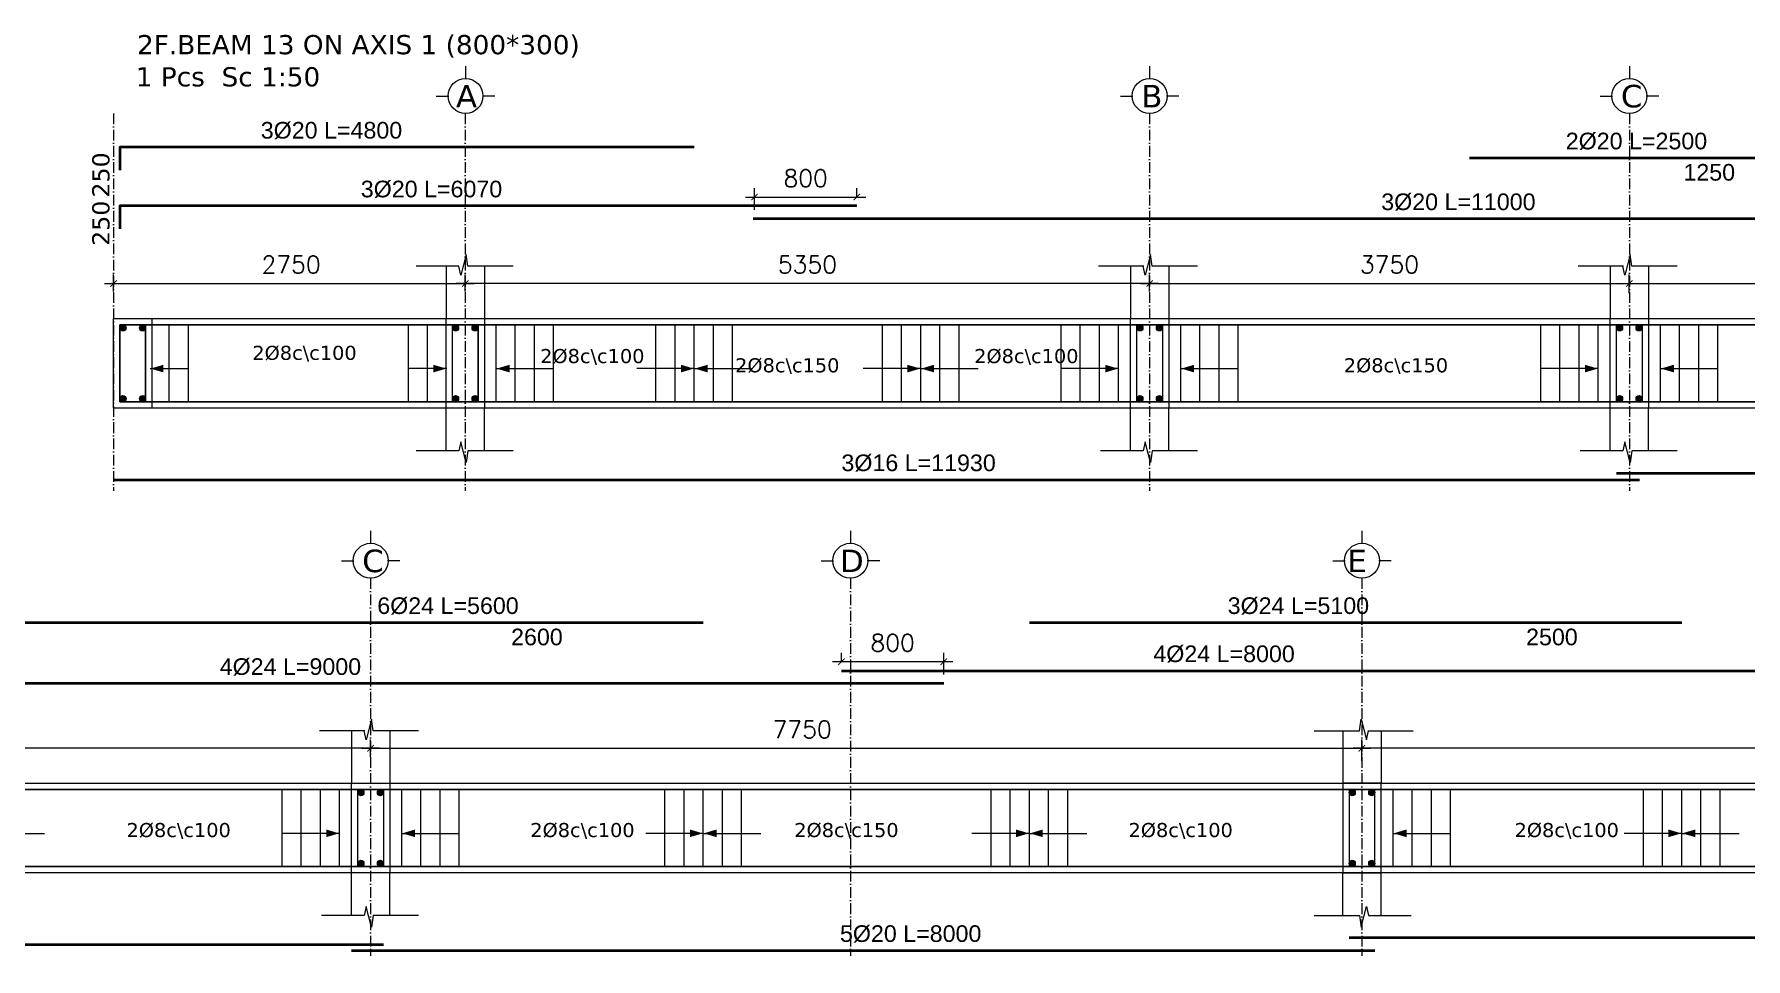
# Model space of a CAD drawing. Header units: inches. Extents: x -17020 to 43805, y -10194 to 123061.
# Drawn here: x 22476 to 23814, y 112806 to 113528 of the extents above; entities that cross this region are included whole.
import ezdxf

# ---------------------------------------------------------------- set-up
doc = ezdxf.new("R2010")
doc.units = ezdxf.units.IN
doc.header["$LTSCALE"] = 0.7
doc.header["$MEASUREMENT"] = 0
doc.linetypes.add('ACAD_ISO10W100', pattern=[18, 12, -3, 0, -3])
doc.layers.get('0').update_dxf_attribs({"lineweight": 13})
doc.layers.get('Defpoints').update_dxf_attribs({"lineweight": 5})
for name, color, linetype, lineweight in [('axis', 254, 'ACAD_ISO10W100', 9), ('BEAM FRAME', 5, 'Continuous', 18), ('COLUMN', 4, 'Continuous', 20), ('elevline', 30, 'Continuous', 20), ('FRAME 070', 5, 'Continuous', 60), ('hatch', 9, 'Continuous', 9), ('renforcment', 141, 'Continuous', 40), ('tex', 3, 'Continuous', 25), ('TEXT', 3, 'Continuous', 25), ('top rein. extension', 50, 'Continuous', 20), ('top renforcment', 7, 'Continuous', 40)]:
    doc.layers.add(name, color=color, linetype=linetype, lineweight=lineweight)
doc.styles.add('100', font='romans.shx', dxfattribs={"height": 13.5})
doc.styles.add('romanc', font='verdana.ttf', dxfattribs={"height": 250})
doc.styles.get("Standard").update_dxf_attribs({"font": 'arial.ttf', "height": 13})
doc.dimstyles.new('100', dxfattribs={"dimtxt": 13.5, "dimasz": 5, "dimexe": 7, "dimexo": 7, "dimgap": 8, "dimtad": 1, "dimdec": 0, "dimlfac": 10, "dimzin": 4, "dimdsep": 46, "dimtxsty": '100', "dimblk": 'ARCHTICK', "dimcen": 0.09, "dimdle": 7, "dimclrd": 1, "dimclre": 8, "dimclrt": 2, "dimadec": 0, "dimazin": 1, "dimtfac": 1, "dimtdec": 0, "dimtix": 1, "dimtofl": 0, "dimtmove": 0, "dimatfit": 3, "dimldrblk": 'ARCHTICK', "dimfxl": 0.18, "dimtolj": 1, "dimtzin": 0, "dimlwd": -1, "dimlwe": -1, "dimarcsym": 0})
doc.dimstyles.get("Standard").update_dxf_attribs({"dimtxt": 13, "dimasz": 5, "dimexe": 0.18, "dimexo": 0.0625, "dimgap": 6, "dimtad": 1, "dimdec": 0, "dimlfac": 10, "dimzin": 0, "dimdsep": 46, "dimtxsty": 'Standard', "dimblk": 'ARCHTICK', "dimcen": 0.09, "dimse1": 1, "dimse2": 1, "dimclrd": 1, "dimclre": 7, "dimclrt": 3, "dimadec": 0, "dimazin": 0, "dimtfac": 1, "dimtdec": 0, "dimtix": 1, "dimtofl": 0, "dimtmove": 0, "dimatfit": 3, "dimldrblk": 'ARCHTICK', "dimfxl": 1, "dimtolj": 1, "dimtzin": 0, "dimarcsym": 0})

# ---------------------------------------------------------------- blocks, each defined once
blk = doc.blocks.new('*D705')
at = {"layer": 'Defpoints', "color": 0, "transparency": 16777216}
for p in [(23038.1, 113383.6, -167.8), (24138, 113383.6, -0.5), (24138, 113383.6)]:
    blk.add_point(p, dxfattribs=at)
at = {"layer": 'TEXT', "color": 3, "transparency": 16777216, "insert": (23589.4, 113396.6), "char_height": 13, "attachment_point": 5}
blk.add_mtext('\\A1;3%%C20 L=11000', dxfattribs=at)
blk = doc.blocks.new('_ArchTick')
at = {"color": 0, "linetype": 'ByBlock', "lineweight": 0, "const_width": 0.15}
blk.add_lwpolyline([(-0.5, -0.5), (0.5, 0.5)], dxfattribs=at)
blk = doc.blocks.new('*D706')
at = {"color": 1, "transparency": 16777216}
blk.add_line((23355, 113333), (22806, 113333), dxfattribs=at)
at = {"color": 8, "transparency": 16777216}
for p, q in [((22813, 113327), (22813, 113340)), ((23348, 113326.7), (23348, 113340))]:
    blk.add_line(p, q, dxfattribs=at)
at = {"layer": 'Defpoints', "color": 0, "transparency": 16777216}
for p in [(22813, 113333), (22813, 113320), (23348, 113319.7)]:
    blk.add_point(p, dxfattribs=at)
at = {"color": 1, "transparency": 16777216, "xscale": 5, "yscale": 5, "zscale": 5, "rotation": 180}
blk.add_blockref('_ArchTick', (22813, 113333), dxfattribs=at)
at = {"color": 1, "transparency": 16777216, "xscale": 5, "yscale": 5, "zscale": 5}
blk.add_blockref('_ArchTick', (23348, 113333), dxfattribs=at)
at = {"color": 2, "transparency": 16777216, "insert": (23080.5, 113347.8), "char_height": 13.5, "attachment_point": 5, "style": '100'}
blk.add_mtext('\\A1;5350', dxfattribs=at)
blk = doc.blocks.new('*D707')
at = {"layer": 'Defpoints', "color": 0, "transparency": 16777216}
for p in [(22512, 113393.6, -218.5), (23119.1, 113393.6, -157.8), (23119.1, 113393.6)]:
    blk.add_point(p, dxfattribs=at)
at = {"layer": 'TEXT', "color": 3, "transparency": 16777216, "insert": (22786.6, 113406.6), "char_height": 13, "attachment_point": 5}
blk.add_mtext('\\A1;3%%C20 L=6070', dxfattribs=at)
blk = doc.blocks.new('*D726')
at = {"color": 1, "transparency": 16777216}
blk.add_line((23032.1, 113400.6), (23126.1, 113400.6), dxfattribs=at)
at = {"color": 8, "transparency": 16777216}
for p, q in [((23039.1, 113390.6), (23039.1, 113407.6)), ((23119.1, 113400.6), (23119.1, 113407.6))]:
    blk.add_line(p, q, dxfattribs=at)
at = {"layer": 'Defpoints', "color": 0, "transparency": 16777216}
for p in [(23119.1, 113400.6), (23119.1, 113393.6), (23039.1, 113383.6)]:
    blk.add_point(p, dxfattribs=at)
at = {"color": 1, "transparency": 16777216, "xscale": 5, "yscale": 5, "zscale": 5, "rotation": 180}
blk.add_blockref('_ArchTick', (23039.1, 113400.6), dxfattribs=at)
at = {"color": 1, "transparency": 16777216, "xscale": 5, "yscale": 5, "zscale": 5}
blk.add_blockref('_ArchTick', (23119.1, 113400.6), dxfattribs=at)
at = {"color": 2, "transparency": 16777216, "insert": (23079.1, 113415.3), "char_height": 13.5, "attachment_point": 5, "style": '100'}
blk.add_mtext('\\A1;800', dxfattribs=at)
blk = doc.blocks.new('*D708')
at = {"color": 1, "transparency": 16777216}
blk.add_line((23716, 113333), (24105, 113333), dxfattribs=at)
at = {"color": 8, "transparency": 16777216}
for p, q in [((23723, 113326.4), (23723, 113340)), ((24098, 113324.1), (24098, 113340))]:
    blk.add_line(p, q, dxfattribs=at)
at = {"layer": 'Defpoints', "color": 0, "transparency": 16777216}
for p in [(24098, 113333), (23723, 113319.4), (24098, 113317.1)]:
    blk.add_point(p, dxfattribs=at)
at = {"color": 1, "transparency": 16777216, "xscale": 5, "yscale": 5, "zscale": 5, "rotation": 180}
blk.add_blockref('_ArchTick', (23723, 113333), dxfattribs=at)
at = {"color": 1, "transparency": 16777216, "xscale": 5, "yscale": 5, "zscale": 5}
blk.add_blockref('_ArchTick', (24098, 113333), dxfattribs=at)
at = {"color": 2, "transparency": 16777216, "insert": (23910.5, 113347.8), "char_height": 13.5, "attachment_point": 5, "style": '100'}
blk.add_mtext('\\A1;3750', dxfattribs=at)
blk = doc.blocks.new('*D710')
at = {"layer": 'Defpoints', "color": 0, "transparency": 16777216}
for p in [(23713, 113184.8, -37100.9), (23713, 113184.8), (24108, 113184.8, -13652.7)]:
    blk.add_point(p, dxfattribs=at)
at = {"layer": 'TEXT', "color": 3, "transparency": 16777216, "insert": (23905.7, 113197.8), "char_height": 13, "attachment_point": 5}
blk.add_mtext('\\A1;3%%C16 L=3950', dxfattribs=at)
blk = doc.blocks.new('*D711')
at = {"color": 1, "transparency": 16777216}
blk.add_line((22531, 113333), (22820, 113333), dxfattribs=at)
at = {"color": 8, "transparency": 16777216}
for p, q in [((22538, 113326.7), (22538, 113340)), ((22813, 113326.9), (22813, 113340))]:
    blk.add_line(p, q, dxfattribs=at)
at = {"layer": 'Defpoints', "color": 0, "transparency": 16777216}
for p in [(22813, 113333), (22538, 113319.7), (22813, 113319.9)]:
    blk.add_point(p, dxfattribs=at)
at = {"color": 1, "transparency": 16777216, "xscale": 5, "yscale": 5, "zscale": 5, "rotation": 180}
blk.add_blockref('_ArchTick', (22538, 113333), dxfattribs=at)
at = {"color": 1, "transparency": 16777216, "xscale": 5, "yscale": 5, "zscale": 5}
blk.add_blockref('_ArchTick', (22813, 113333), dxfattribs=at)
at = {"color": 2, "transparency": 16777216, "insert": (22676.8, 113347.8), "char_height": 13.5, "attachment_point": 5, "style": '100'}
blk.add_mtext('\\A1;2750', dxfattribs=at)
blk = doc.blocks.new('*D712')
at = {"layer": 'Defpoints', "color": 0, "transparency": 16777216}
for p in [(22538, 113179.7, -37100.9), (22538, 113179.7), (23731, 113179.7, -13652.7)]:
    blk.add_point(p, dxfattribs=at)
at = {"layer": 'TEXT', "color": 3, "transparency": 16777216, "insert": (23167.4, 113192.7), "char_height": 13, "attachment_point": 5}
blk.add_mtext('\\A1;3%%C16 L=11930', dxfattribs=at)
blk = doc.blocks.new('*D713')
at = {"color": 1, "transparency": 16777216}
blk.add_line((23341, 113333), (23730, 113333), dxfattribs=at)
at = {"color": 8, "transparency": 16777216}
for p, q in [((23348, 113326.7), (23348, 113340)), ((23723, 113325.4), (23723, 113340))]:
    blk.add_line(p, q, dxfattribs=at)
at = {"layer": 'Defpoints', "color": 0, "transparency": 16777216}
for p in [(23723, 113333), (23348, 113319.7), (23723, 113318.4)]:
    blk.add_point(p, dxfattribs=at)
at = {"color": 1, "transparency": 16777216, "xscale": 5, "yscale": 5, "zscale": 5, "rotation": 180}
blk.add_blockref('_ArchTick', (23348, 113333), dxfattribs=at)
at = {"color": 1, "transparency": 16777216, "xscale": 5, "yscale": 5, "zscale": 5}
blk.add_blockref('_ArchTick', (23723, 113333), dxfattribs=at)
at = {"color": 2, "transparency": 16777216, "insert": (23535.5, 113347.8), "char_height": 13.5, "attachment_point": 5, "style": '100'}
blk.add_mtext('\\A1;3750', dxfattribs=at)
blk = doc.blocks.new('*D723')
at = {"layer": 'Defpoints', "color": 0, "transparency": 16777216}
for p in [(22512, 113439.5, -218.5), (22992, 113439.5, -157.8), (22992, 113439.5)]:
    blk.add_point(p, dxfattribs=at)
at = {"layer": 'TEXT', "color": 3, "transparency": 16777216, "insert": (22708.4, 113452.5), "char_height": 13, "attachment_point": 5}
blk.add_mtext('\\A1;3%%C20 L=4800', dxfattribs=at)
blk = doc.blocks.new('*D724')
at = {"layer": 'Defpoints', "color": 0, "transparency": 16777216}
for p in [(23598, 113431.1, -203.1), (23598, 113431.1), (23848, 113431.1, -189.9)]:
    blk.add_point(p, dxfattribs=at)
at = {"layer": 'TEXT', "color": 3, "transparency": 16777216, "insert": (23728.6, 113444.1), "char_height": 13, "attachment_point": 5}
blk.add_mtext('\\A1;2%%C20 L=2500', dxfattribs=at)
blk = doc.blocks.new('*D725')
at = {"layer": 'Defpoints', "color": 0, "transparency": 16777216}
for p in [(23723, 113429.6), (23848, 113429.6), (23848, 113407.2)]:
    blk.add_point(p, dxfattribs=at)
at = {"layer": 'TEXT', "color": 3, "transparency": 16777216, "insert": (23785.5, 113419.8), "char_height": 13, "attachment_point": 5}
blk.add_mtext('\\A1;1250', dxfattribs=at)
blk = doc.blocks.new('*D747')
at = {"layer": 'Defpoints', "color": 0, "transparency": 16777216}
for p in [(22287.1, 113020.5, -167.8), (23187.1, 113020.5, -221.1), (23187.1, 113020.5)]:
    blk.add_point(p, dxfattribs=at)
at = {"layer": 'TEXT', "color": 3, "transparency": 16777216, "insert": (22676.3, 113033.5), "char_height": 13, "attachment_point": 5}
blk.add_mtext('\\A1;4%%C24 L=9000', dxfattribs=at)
blk = doc.blocks.new('*D748')
at = {"color": 1, "transparency": 16777216}
blk.add_line((22746, 112969.9), (21822, 112969.9), dxfattribs=at)
at = {"color": 8, "transparency": 16777216}
for p, q in [((21829, 112963.9), (21829, 112976.9)), ((22739, 112963.3), (22739, 112976.9))]:
    blk.add_line(p, q, dxfattribs=at)
at = {"layer": 'Defpoints', "color": 0, "transparency": 16777216}
for p in [(21829, 112969.9), (21829, 112956.9), (22739, 112956.3)]:
    blk.add_point(p, dxfattribs=at)
at = {"color": 1, "transparency": 16777216, "xscale": 5, "yscale": 5, "zscale": 5, "rotation": 180}
blk.add_blockref('_ArchTick', (21829, 112969.9), dxfattribs=at)
at = {"color": 1, "transparency": 16777216, "xscale": 5, "yscale": 5, "zscale": 5}
blk.add_blockref('_ArchTick', (22739, 112969.9), dxfattribs=at)
at = {"color": 2, "transparency": 16777216, "insert": (22284, 112984.7), "char_height": 13.5, "attachment_point": 5, "style": '100'}
blk.add_mtext('\\A1;9100', dxfattribs=at)
blk = doc.blocks.new('*D750')
at = {"color": 1, "transparency": 16777216}
blk.add_line((22732, 112969.9), (23521, 112969.9), dxfattribs=at)
at = {"color": 8, "transparency": 16777216}
for p, q in [((22739, 112963.3), (22739, 112976.9)), ((23514, 112960.2), (23514, 112976.9))]:
    blk.add_line(p, q, dxfattribs=at)
at = {"layer": 'Defpoints', "color": 0, "transparency": 16777216}
for p in [(23514, 112969.9), (22739, 112956.3), (23514, 112953.2)]:
    blk.add_point(p, dxfattribs=at)
at = {"color": 1, "transparency": 16777216, "xscale": 5, "yscale": 5, "zscale": 5, "rotation": 180}
blk.add_blockref('_ArchTick', (22739, 112969.9), dxfattribs=at)
at = {"color": 1, "transparency": 16777216, "xscale": 5, "yscale": 5, "zscale": 5}
blk.add_blockref('_ArchTick', (23514, 112969.9), dxfattribs=at)
at = {"color": 2, "transparency": 16777216, "insert": (23076.4, 112984.7), "char_height": 13.5, "attachment_point": 5, "style": '100'}
blk.add_mtext('\\A1;7750', dxfattribs=at)
blk = doc.blocks.new('*D751')
at = {"layer": 'Defpoints', "color": 0, "transparency": 16777216}
for p in [(22724, 112811.9, -37100.9), (22724, 112811.9), (23524, 112811.9, -13870.6)]:
    blk.add_point(p, dxfattribs=at)
at = {"layer": 'TEXT', "color": 3, "transparency": 16777216, "insert": (23161.2, 112824.9), "char_height": 13, "attachment_point": 5}
blk.add_mtext('\\A1;5%%C20 L=8000', dxfattribs=at)
blk = doc.blocks.new('*D753')
at = {"layer": 'Defpoints', "color": 0, "transparency": 16777216}
for p in [(21594, 112816.6, -37100.9), (21594, 112816.6), (22749, 112816.6, -13652.7)]:
    blk.add_point(p, dxfattribs=at)
at = {"layer": 'TEXT', "color": 3, "transparency": 16777216, "insert": (22225.4, 112829.6), "char_height": 13, "attachment_point": 5}
blk.add_mtext('\\A1;8%%C20 L=11550', dxfattribs=at)
blk = doc.blocks.new('*D754')
at = {"layer": 'Defpoints', "color": 0, "transparency": 16777216}
for p in [(23107.1, 113030.5, -19.2), (23107.1, 113030.5), (23907.1, 113030.5, -167.8)]:
    blk.add_point(p, dxfattribs=at)
at = {"layer": 'TEXT', "color": 3, "transparency": 16777216, "insert": (23406.2, 113043.5), "char_height": 13, "attachment_point": 5}
blk.add_mtext('\\A1;4%%C24 L=8000', dxfattribs=at)
blk = doc.blocks.new('*D757')
at = {"color": 1, "transparency": 16777216}
blk.add_line((24271, 112969.9), (23507, 112969.9), dxfattribs=at)
at = {"color": 8, "transparency": 16777216}
for p, q in [((23514, 112961), (23514, 112976.9)), ((24264, 112965.7), (24264, 112976.9))]:
    blk.add_line(p, q, dxfattribs=at)
at = {"layer": 'Defpoints', "color": 0, "transparency": 16777216}
for p in [(23514, 112969.9), (24264, 112958.7), (23514, 112954)]:
    blk.add_point(p, dxfattribs=at)
at = {"color": 1, "transparency": 16777216, "xscale": 5, "yscale": 5, "zscale": 5, "rotation": 180}
blk.add_blockref('_ArchTick', (23514, 112969.9), dxfattribs=at)
at = {"color": 1, "transparency": 16777216, "xscale": 5, "yscale": 5, "zscale": 5}
blk.add_blockref('_ArchTick', (24264, 112969.9), dxfattribs=at)
at = {"color": 2, "transparency": 16777216, "insert": (23889, 112984.7), "char_height": 13.5, "attachment_point": 5, "style": '100'}
blk.add_mtext('\\A1;7500', dxfattribs=at)
blk = doc.blocks.new('*D758')
at = {"layer": 'Defpoints', "color": 0, "transparency": 16777216}
for p in [(23504, 112821.8, -13652.7), (24549, 112821.8, -37100.9), (24549, 112821.8)]:
    blk.add_point(p, dxfattribs=at)
at = {"layer": 'TEXT', "color": 3, "transparency": 16777216, "insert": (23964.6, 112834.8), "char_height": 13, "attachment_point": 5}
blk.add_mtext('\\A1;6%%C20 L=10450', dxfattribs=at)
blk = doc.blocks.new('*D760')
at = {"layer": 'Defpoints', "color": 0, "transparency": 16777216}
for p in [(22439, 113068.1, -203.1), (22439, 113068.1), (22999, 113068.1, -189.9)]:
    blk.add_point(p, dxfattribs=at)
at = {"layer": 'TEXT', "color": 3, "transparency": 16777216, "insert": (22799.5, 113081.1), "char_height": 13, "attachment_point": 5}
blk.add_mtext('\\A1;6%%C24 L=5600', dxfattribs=at)
blk = doc.blocks.new('*D761')
at = {"layer": 'Defpoints', "color": 0, "transparency": 16777216}
for p in [(22739, 113066.5), (22999, 113066.5), (22999, 113044.1)]:
    blk.add_point(p, dxfattribs=at)
at = {"layer": 'TEXT', "color": 3, "transparency": 16777216, "insert": (22869, 113056.8), "char_height": 13, "attachment_point": 5}
blk.add_mtext('\\A1;2600', dxfattribs=at)
blk = doc.blocks.new('*D763')
at = {"layer": 'Defpoints', "color": 0, "transparency": 16777216}
for p in [(23254, 113068.1, -203.1), (23254, 113068.1), (23764, 113068.1, -189.9)]:
    blk.add_point(p, dxfattribs=at)
at = {"layer": 'TEXT', "color": 3, "transparency": 16777216, "insert": (23464.3, 113081.1), "char_height": 13, "attachment_point": 5}
blk.add_mtext('\\A1;3%%C24 L=5100', dxfattribs=at)
blk = doc.blocks.new('*D764')
at = {"layer": 'Defpoints', "color": 0, "transparency": 16777216}
for p in [(23514, 113066.5), (23764, 113066.5), (23764, 113044.1)]:
    blk.add_point(p, dxfattribs=at)
at = {"layer": 'TEXT', "color": 3, "transparency": 16777216, "insert": (23662.5, 113056.8), "char_height": 13, "attachment_point": 5}
blk.add_mtext('\\A1;2500', dxfattribs=at)
blk = doc.blocks.new('*D765')
at = {"color": 1, "transparency": 16777216}
blk.add_line((23194.1, 113037.5), (23100.1, 113037.5), dxfattribs=at)
at = {"color": 8, "transparency": 16777216}
for p, q in [((23107.1, 113037.5), (23107.1, 113044.5)), ((23187.1, 113027.5), (23187.1, 113044.5))]:
    blk.add_line(p, q, dxfattribs=at)
at = {"layer": 'Defpoints', "color": 0, "transparency": 16777216}
for p in [(23107.1, 113037.5), (23107.1, 113030.5), (23187.1, 113020.5)]:
    blk.add_point(p, dxfattribs=at)
at = {"color": 1, "transparency": 16777216, "xscale": 5, "yscale": 5, "zscale": 5, "rotation": 180}
blk.add_blockref('_ArchTick', (23107.1, 113037.5), dxfattribs=at)
at = {"color": 1, "transparency": 16777216, "xscale": 5, "yscale": 5, "zscale": 5}
blk.add_blockref('_ArchTick', (23187.1, 113037.5), dxfattribs=at)
at = {"color": 2, "transparency": 16777216, "insert": (23147.1, 113052.3), "char_height": 13.5, "attachment_point": 5, "style": '100'}
blk.add_mtext('\\A1;800', dxfattribs=at)

msp = doc.modelspace()

# ---------------------------------------------------------------- hatches: boundary and pattern name
at = {"layer": 'elevline'}
for points in [[(22547.79, 113298.33, 1), (22543.04, 113298.33, 1)], [(22558.28, 113298.33, -1), (22563.04, 113298.33, -1)], [(22807.79, 113298.33, 1), (22803.03, 113298.33, 1)], [(22818.28, 113298.33, -1), (22823.03, 113298.33, -1)], [(23342.79, 113298.33, 1), (23338.03, 113298.33, 1)], [(23353.28, 113298.33, -1), (23358.03, 113298.33, -1)], [(23717.79, 113298.33, 1), (23713.03, 113298.33, 1)], [(23728.28, 113298.33, -1), (23733.03, 113298.33, -1)], [(22547.79, 113243.09, -1), (22543.04, 113243.09, -1)], [(22558.28, 113243.09, 1), (22563.04, 113243.09, 1)], [(22807.79, 113243.09, -1), (22803.03, 113243.09, -1)], [(22818.28, 113243.09, 1), (22823.03, 113243.09, 1)], [(23342.79, 113243.09, -1), (23338.03, 113243.09, -1)], [(23353.28, 113243.09, 1), (23358.03, 113243.09, 1)], [(23717.79, 113243.09, -1), (23713.03, 113243.09, -1)], [(23728.28, 113243.09, 1), (23733.03, 113243.09, 1)], [(22733.79, 112935.26, 1), (22729.03, 112935.26, 1)], [(22744.28, 112935.26, -1), (22749.03, 112935.26, -1)], [(23508.79, 112935.26, 1), (23504.03, 112935.26, 1)], [(23519.28, 112935.26, -1), (23524.03, 112935.26, -1)], [(22733.79, 112880.02, -1), (22729.03, 112880.02, -1)], [(22744.28, 112880.02, 1), (22749.03, 112880.02, 1)], [(23508.79, 112880.02, -1), (23504.03, 112880.02, -1)], [(23519.28, 112880.02, 1), (23524.03, 112880.02, 1)]]:
    msp.add_hatch(color=256, dxfattribs=at).paths.add_polyline_path(points)

# ---------------------------------------------------------------- linework, layer by layer
at = {"layer": 'axis'}
for p, q in [((22538.04, 113465.9), (22538.04, 113170.97)), ((22813.03, 113465.9), (22813.03, 113170.97)), ((23348.03, 113465.9), (23348.03, 113170.97)), ((23723.03, 113465.9), (23723.03, 113170.97)), ((22739.03, 113102.83), (22739.03, 112807.9)), ((23114.03, 113102.83), (23114.03, 112807.9)), ((23114.03, 113102.83), (23114.03, 112807.9)), ((23514.03, 113102.83), (23514.03, 112807.9)), ((23514.03, 113102.83), (23514.03, 112807.9))]:
    msp.add_line(p, q, dxfattribs=at)
at = {"layer": 'BEAM FRAME', "elevation": 217.91}
for points in [[(24113.03, 113235.71), (22538.04, 113235.71), (22538.04, 113305.71), (24113.03, 113305.71)], [(24554.03, 112872.64), (21594.04, 112872.64), (21594.04, 112942.64), (24554.03, 112942.64)]]:
    msp.add_lwpolyline(points, close=True, dxfattribs=at)
at = {"layer": 'COLUMN', "lineweight": 20}
for p, q in [((22798.03, 113346.63, 217.91), (22798.03, 113305.71, 217.91)), ((22828.03, 113346.63, 217.91), (22828.03, 113305.71, 217.91)), ((23333.03, 113346.63, 217.91), (23333.03, 113305.71, 217.91)), ((23363.03, 113346.63, 217.91), (23363.03, 113305.71, 217.91)), ((23708.03, 113346.63, 217.91), (23708.03, 113305.71, 217.91)), ((23738.03, 113346.63, 217.91), (23738.03, 113305.71, 217.91)), ((22798.03, 113202.28, 217.91), (22798.03, 113235.71, 217.91)), ((22828.03, 113202.28, 217.91), (22828.03, 113235.71, 217.91)), ((23333.03, 113202.28, 217.91), (23333.03, 113235.71, 217.91)), ((23363.03, 113202.28, 217.91), (23363.03, 113235.71, 217.91)), ((23708.03, 113202.28, 217.91), (23708.03, 113235.71, 217.91)), ((23738.03, 113202.28, 217.91), (23738.03, 113235.71, 217.91)), ((22724.03, 112983.57, 217.91), (22724.03, 112942.64, 217.91)), ((22754.03, 112983.57, 217.91), (22754.03, 112942.64, 217.91)), ((23499.03, 112983.57, 217.91), (23499.03, 112942.64, 217.91)), ((23529.03, 112983.57, 217.91), (23529.03, 112942.64, 217.91)), ((22724.03, 112839.21, 217.91), (22724.03, 112872.64, 217.91)), ((22754.03, 112839.21, 217.91), (22754.03, 112872.64, 217.91)), ((23499.03, 112839.21, 217.91), (23499.03, 112872.64, 217.91)), ((23529.03, 112839.21, 217.91), (23529.03, 112872.64, 217.91))]:
    msp.add_line(p, q, dxfattribs=at)
at = {"layer": 'elevline'}
for p, q in [((22563.08, 113240.71), (22563.08, 113300.71)), ((22581.54, 113240.71), (22581.54, 113300.71)), ((22596.54, 113240.71), (22596.54, 113300.71)), ((22768.54, 113240.71), (22768.54, 113300.71)), ((22783.54, 113240.71), (22783.54, 113300.71)), ((22823.07, 113240.71), (22823.07, 113300.71)), ((22837.14, 113240.71), (22837.14, 113300.71)), ((22852.1, 113240.71), (22852.1, 113300.71)), ((22867.1, 113240.71), (22867.1, 113300.71)), ((22882.1, 113240.71), (22882.1, 113300.71)), ((22962.07, 113240.71), (22962.07, 113300.71)), ((22977.07, 113240.71), (22977.07, 113300.71)), ((22992.03, 113240.71), (22992.03, 113300.71)), ((23006.99, 113240.71), (23006.99, 113300.71)), ((23021.99, 113240.71), (23021.99, 113300.71)), ((23139.07, 113240.71), (23139.07, 113300.71)), ((23154.07, 113240.71), (23154.07, 113300.71)), ((23169.03, 113240.71), (23169.03, 113300.71)), ((23183.99, 113240.71), (23183.99, 113300.71)), ((23198.99, 113240.71), (23198.99, 113300.71)), ((23278.76, 113240.71), (23278.76, 113300.71)), ((23293.76, 113240.71), (23293.76, 113300.71)), ((23308.76, 113240.71), (23308.76, 113300.71)), ((23323.72, 113240.71), (23323.72, 113300.71)), ((23372.34, 113240.71), (23372.34, 113300.71)), ((23387.3, 113240.71), (23387.3, 113300.71)), ((23402.3, 113240.71), (23402.3, 113300.71)), ((23417.3, 113240.71), (23417.3, 113300.71)), ((23653.76, 113240.71), (23653.76, 113300.71)), ((23668.76, 113240.71), (23668.76, 113300.71)), ((23683.76, 113240.71), (23683.76, 113300.71)), ((23698.72, 113240.71), (23698.72, 113300.71)), ((23747.34, 113240.71), (23747.34, 113300.71)), ((23762.3, 113240.71), (23762.3, 113300.71)), ((23777.3, 113240.71), (23777.3, 113300.71)), ((23792.3, 113240.71), (23792.3, 113300.71)), ((22669.76, 112877.64), (22669.76, 112937.64)), ((22684.76, 112877.64), (22684.76, 112937.64)), ((22699.76, 112877.64), (22699.76, 112937.64)), ((22714.72, 112877.64), (22714.72, 112937.64)), ((22763.34, 112877.64), (22763.34, 112937.64)), ((22778.3, 112877.64), (22778.3, 112937.64)), ((22793.3, 112877.64), (22793.3, 112937.64)), ((22808.3, 112877.64), (22808.3, 112937.64)), ((22969.07, 112877.64), (22969.07, 112937.64)), ((22984.07, 112877.64), (22984.07, 112937.64)), ((22999.03, 112877.64), (22999.03, 112937.64)), ((23013.99, 112877.64), (23013.99, 112937.64)), ((23028.99, 112877.64), (23028.99, 112937.64)), ((23224.07, 112877.64), (23224.07, 112937.64)), ((23239.07, 112877.64), (23239.07, 112937.64)), ((23254.03, 112877.64), (23254.03, 112937.64)), ((23268.99, 112877.64), (23268.99, 112937.64)), ((23283.99, 112877.64), (23283.99, 112937.64)), ((23538.34, 112877.64), (23538.34, 112937.64)), ((23553.3, 112877.64), (23553.3, 112937.64)), ((23568.3, 112877.64), (23568.3, 112937.64)), ((23583.3, 112877.64), (23583.3, 112937.64)), ((23734.07, 112877.64), (23734.07, 112937.64)), ((23749.07, 112877.64), (23749.07, 112937.64)), ((23764.03, 112877.64), (23764.03, 112937.64)), ((23778.99, 112877.64), (23778.99, 112937.64)), ((23793.99, 112877.64), (23793.99, 112937.64))]:
    msp.add_line(p, q, dxfattribs=at)
for centre in [(22545.41, 113298.33), (22560.66, 113298.33), (22805.41, 113298.33), (22820.65, 113298.33), (23340.41, 113298.33), (23355.65, 113298.33), (23715.41, 113298.33), (23730.65, 113298.33), (22545.41, 113243.09), (22560.66, 113243.09), (22805.41, 113243.09), (22820.65, 113243.09), (23340.41, 113243.09), (23355.65, 113243.09), (23715.41, 113243.09), (23730.65, 113243.09), (22731.41, 112935.26), (22746.65, 112935.26), (23506.41, 112935.26), (23521.65, 112935.26), (22731.41, 112880.02), (22746.65, 112880.02), (23506.41, 112880.02), (23521.65, 112880.02)]:
    msp.add_circle(centre, 2.38, dxfattribs=at)
at = {"layer": 'FRAME 070', "lineweight": 20}
for p, q in [((22808.03, 113346.63, 217.91), (22774.64, 113346.63, 217.91)), ((22809.53, 113339.56, 217.91), (22808.03, 113346.63, 217.91)), ((22813.72, 113355.63, 217.91), (22809.53, 113339.56, 217.91)), ((22815.07, 113346.63, 217.91), (22813.72, 113355.63, 217.91)), ((22850.42, 113346.63, 217.91), (22815.07, 113346.63, 217.91)), ((23343.5, 113346.63, 217.91), (23308.15, 113346.63, 217.91)), ((23344.53, 113339.56, 217.91), (23343.03, 113346.63, 217.91)), ((23348.72, 113355.63, 217.91), (23344.53, 113339.56, 217.91)), ((23350.07, 113346.63, 217.91), (23348.72, 113355.63, 217.91)), ((23385.42, 113346.63, 217.91), (23350.07, 113346.63, 217.91)), ((23718.5, 113346.63, 217.91), (23683.15, 113346.63, 217.91)), ((23719.53, 113339.56, 217.91), (23718.03, 113346.63, 217.91)), ((23723.72, 113355.63, 217.91), (23719.53, 113339.56, 217.91)), ((23725.07, 113346.63, 217.91), (23723.72, 113355.63, 217.91)), ((23760.42, 113346.63, 217.91), (23725.07, 113346.63, 217.91)), ((22808.03, 113202.28, 217.91), (22774.64, 113202.28, 217.91)), ((22809.53, 113209.36, 217.91), (22808.03, 113202.28, 217.91)), ((22813.72, 113193.28, 217.91), (22809.53, 113209.36, 217.91)), ((22815.07, 113202.28, 217.91), (22813.72, 113193.28, 217.91)), ((22850.42, 113202.28, 217.91), (22815.07, 113202.28, 217.91)), ((23343.03, 113202.28, 217.91), (23309.64, 113202.28, 217.91)), ((23344.53, 113209.36, 217.91), (23343.03, 113202.28, 217.91)), ((23348.72, 113193.28, 217.91), (23344.53, 113209.36, 217.91)), ((23350.07, 113202.28, 217.91), (23348.72, 113193.28, 217.91)), ((23385.42, 113202.28, 217.91), (23350.07, 113202.28, 217.91)), ((23718.03, 113202.28, 217.91), (23684.64, 113202.28, 217.91)), ((23719.53, 113209.36, 217.91), (23718.03, 113202.28, 217.91)), ((23723.72, 113193.28, 217.91), (23719.53, 113209.36, 217.91)), ((23725.07, 113202.28, 217.91), (23723.72, 113193.28, 217.91)), ((23760.42, 113202.28, 217.91), (23725.07, 113202.28, 217.91)), ((22734.5, 112983.57, 217.91), (22699.15, 112983.57, 217.91)), ((22735.53, 112976.49, 217.91), (22734.03, 112983.57, 217.91)), ((22739.72, 112992.57, 217.91), (22735.53, 112976.49, 217.91)), ((22741.07, 112983.57, 217.91), (22739.72, 112992.57, 217.91)), ((22776.42, 112983.57, 217.91), (22741.07, 112983.57, 217.91)), ((23476.64, 112983.57, 217.91), (23512, 112983.57, 217.91)), ((23512, 112983.57, 217.91), (23513.35, 112992.57, 217.91)), ((23513.35, 112992.57, 217.91), (23517.53, 112976.49, 217.91)), ((23517.53, 112976.49, 217.91), (23519.04, 112983.57, 217.91)), ((23518.56, 112983.57, 217.91), (23553.92, 112983.57, 217.91)), ((22734.03, 112839.21, 217.91), (22700.64, 112839.21, 217.91)), ((22735.53, 112846.29, 217.91), (22734.03, 112839.21, 217.91)), ((22739.72, 112830.21, 217.91), (22735.53, 112846.29, 217.91)), ((22741.07, 112839.21, 217.91), (22739.72, 112830.21, 217.91)), ((22776.42, 112839.21, 217.91), (22741.07, 112839.21, 217.91)), ((23476.64, 112839.21, 217.91), (23512, 112839.21, 217.91)), ((23512, 112839.21, 217.91), (23513.35, 112830.21, 217.91)), ((23513.35, 112830.21, 217.91), (23517.53, 112846.29, 217.91)), ((23517.53, 112846.29, 217.91), (23519.04, 112839.21, 217.91)), ((23519.04, 112839.21, 217.91), (23552.43, 112839.21, 217.91))]:
    msp.add_line(p, q, dxfattribs=at)
at = {"layer": 'FRAME 070', "lineweight": 15}
for points in [[(22568.04, 113235.71), (22538.04, 113235.71), (22538.04, 113305.71), (22568.04, 113305.71)], [(22828.03, 113235.71), (22798.03, 113235.71), (22798.03, 113305.71), (22828.03, 113305.71)], [(23363.03, 113235.71), (23333.03, 113235.71), (23333.03, 113305.71), (23363.03, 113305.71)], [(23738.03, 113235.71), (23708.03, 113235.71), (23708.03, 113305.71), (23738.03, 113305.71)], [(22754.03, 112872.64), (22724.03, 112872.64), (22724.03, 112942.64), (22754.03, 112942.64)], [(23499.03, 112872.64), (23529.03, 112872.64), (23529.03, 112942.64), (23499.03, 112942.64)]]:
    msp.add_lwpolyline(points, close=True, dxfattribs=at)
at = {"layer": 'hatch'}
for p, q in [((22813.23, 113502.87), (22813.23, 113493.14)), ((23348.03, 113502.87), (23348.03, 113493.14)), ((23723.03, 113502.87), (23723.03, 113493.14)), ((22790.31, 113479.39), (22800.04, 113479.39)), ((22836.16, 113479.39), (22826.42, 113479.39)), ((23325.11, 113479.4), (23334.84, 113479.4)), ((23370.96, 113479.4), (23361.22, 113479.4)), ((23700.11, 113479.4), (23709.84, 113479.4)), ((23745.96, 113479.4), (23736.22, 113479.4)), ((22739.03, 113139.81), (22739.03, 113130.07)), ((23114.03, 113139.81), (23114.03, 113130.07)), ((23514.03, 113139.81), (23514.03, 113130.07)), ((22716.11, 113116.33), (22725.84, 113116.33)), ((22761.96, 113116.33), (22752.22, 113116.33)), ((23091.11, 113116.33), (23100.84, 113116.33)), ((23136.96, 113116.33), (23127.22, 113116.33)), ((23491.11, 113116.33), (23500.84, 113116.33)), ((23536.96, 113116.33), (23527.22, 113116.33))]:
    msp.add_line(p, q, dxfattribs=at)
for centre in [(22813.23, 113479.52), (23348.03, 113479.52), (23723.03, 113479.52), (22739.03, 113116.45), (23114.03, 113116.45), (23514.03, 113116.45)]:
    msp.add_circle(centre, 13.62, dxfattribs=at)
at = {"layer": 'renforcment', "lineweight": -2, "elevation": 217.91}
for points in [[(24108.03, 113240.71), (22543.04, 113240.71), (22543.04, 113300.71), (24108.03, 113300.71)], [(24549.03, 112877.64), (21599.04, 112877.64), (21599.04, 112937.64), (24549.03, 112937.64)]]:
    msp.add_lwpolyline(points, close=True, dxfattribs=at)
at = {"layer": 'top rein. extension'}
for p, q in [((22566.58, 113266.55), (22596.54, 113266.55)), ((22798.5, 113266.55), (22768.54, 113266.55)), ((22837.14, 113266.55), (22882.1, 113266.55)), ((22992.03, 113266.55), (22947.07, 113266.55)), ((22992.03, 113266.55), (23036.99, 113266.55)), ((23169.03, 113266.55), (23124.07, 113266.55)), ((23169.03, 113266.55), (23213.99, 113266.55)), ((23323.72, 113266.55), (23278.76, 113266.55)), ((23372.34, 113266.55), (23417.3, 113266.55)), ((23698.72, 113266.55), (23653.76, 113266.55)), ((23747.34, 113266.55), (23792.3, 113266.55)), ((22439.03, 112903.48), (22483.99, 112903.48)), ((22714.72, 112903.48), (22669.76, 112903.48)), ((22763.34, 112903.48), (22808.3, 112903.48)), ((22999.03, 112903.48), (22954.07, 112903.48)), ((22999.03, 112903.48), (23043.99, 112903.48)), ((23254.03, 112903.48), (23209.07, 112903.48)), ((23254.03, 112903.48), (23298.99, 112903.48)), ((23538.34, 112903.48), (23583.3, 112903.48)), ((23764.03, 112903.48), (23719.07, 112903.48)), ((23764.03, 112903.48), (23808.99, 112903.48))]:
    msp.add_line(p, q, dxfattribs=at)
for points in [[(22577.05, 113269.55), (22566.92, 113266.55), (22577.05, 113263.55)], [(22788.02, 113269.55), (22798.15, 113266.55), (22788.02, 113263.55)], [(22847.62, 113269.55), (22837.49, 113266.55), (22847.62, 113263.55)], [(22981.56, 113269.55), (22991.68, 113266.55), (22981.56, 113263.55)], [(23002.51, 113269.55), (22992.38, 113266.55), (23002.51, 113263.55)], [(23158.56, 113269.55), (23168.68, 113266.55), (23158.56, 113263.55)], [(23179.51, 113269.55), (23169.38, 113266.55), (23179.51, 113263.55)], [(23313.25, 113269.55), (23323.37, 113266.55), (23313.25, 113263.55)], [(23382.82, 113269.55), (23372.69, 113266.55), (23382.82, 113263.55)], [(23688.25, 113269.55), (23698.37, 113266.55), (23688.25, 113263.55)], [(23757.82, 113269.55), (23747.69, 113266.55), (23757.82, 113263.55)], [(22704.25, 112906.48), (22714.37, 112903.48), (22704.25, 112900.48)], [(22773.82, 112906.48), (22763.69, 112903.48), (22773.82, 112900.48)], [(22988.56, 112906.48), (22998.68, 112903.48), (22988.56, 112900.48)], [(23009.51, 112906.48), (22999.38, 112903.48), (23009.51, 112900.48)], [(23243.56, 112906.48), (23253.68, 112903.48), (23243.56, 112900.48)], [(23264.51, 112906.48), (23254.38, 112903.48), (23264.51, 112900.48)], [(23548.82, 112906.48), (23538.69, 112903.48), (23548.82, 112900.48)], [(23753.56, 112906.48), (23763.68, 112903.48), (23753.56, 112900.48)], [(23774.51, 112906.48), (23764.38, 112903.48), (23774.51, 112900.48)]]:
    msp.add_solid(points, dxfattribs=at)
at = {"layer": 'top renforcment'}
for p, q in [((23713.03, 113184.83), (24108.03, 113184.83)), ((22538.04, 113179.71), (23731.03, 113179.71)), ((21594.04, 112816.65), (22749.03, 112816.65)), ((22724.03, 112811.9), (23524.03, 112811.9, -217.91)), ((24549.03, 112821.77), (23504.03, 112821.77))]:
    msp.add_line(p, q, dxfattribs=at)
for points in [[(22992.03, 113439.5), (22543.04, 113439.5), (22543.04, 113421.61)], [(23598.03, 113431.14), (23848.03, 113431.14)], [(23119.06, 113393.58), (22543.04, 113393.58), (22543.04, 113375.69)], [(24108.03, 113363.31), (24108.03, 113383.58), (23038.06, 113383.58)], [(22439.03, 113068.07), (22999.03, 113068.07)], [(23254.03, 113068.07), (23764.03, 113068.07)], [(23107.08, 113030.52), (23907.1, 113030.52)], [(23187.08, 113020.52), (22287.06, 113020.52)]]:
    msp.add_lwpolyline(points, dxfattribs=at)
at = {"layer": 'top renforcment', "lineweight": 15}
for points in [[(22563.04, 113240.71), (22543.04, 113240.71), (22543.04, 113300.71), (22563.04, 113300.71)], [(22823.03, 113240.71), (22803.03, 113240.71), (22803.03, 113300.71), (22823.03, 113300.71)], [(23358.03, 113240.71), (23338.03, 113240.71), (23338.03, 113300.71), (23358.03, 113300.71)], [(23733.03, 113240.71), (23713.03, 113240.71), (23713.03, 113300.71), (23733.03, 113300.71)], [(22749.03, 112877.64), (22729.03, 112877.64), (22729.03, 112937.64), (22749.03, 112937.64)], [(23504.03, 112877.64), (23524.03, 112877.64), (23524.03, 112937.64), (23504.03, 112937.64)]]:
    msp.add_lwpolyline(points, close=True, dxfattribs=at)

# ---------------------------------------------------------------- texts
at = {"layer": 'tex', "style": 'romanc'}
for s, p in [('2%%C8c\\c100', (22646.53, 113273.36, -33436.19)), ('2%%C8c\\c100', (22871.55, 113270.85, -33436.19)), ('2%%C8c\\c100', (23210.85, 113270.85, -33436.19)), ('2%%C8c\\c150', (23023.96, 113263.64, -33436.19)), ('2%%C8c\\c150', (23499.81, 113263.64, -33436.19)), ('2%%C8c\\c100', (22548.16, 112900.57, -33436.19)), ('2%%C8c\\c100', (22863.83, 112900.57, -33436.19)), ('2%%C8c\\c150', (23070.21, 112900.57, -33436.19)), ('2%%C8c\\c100', (23331.5, 112900.57, -33436.19)), ('2%%C8c\\c100', (23633.31, 112900.57, -33436.19))]:
    msp.add_text(s, height=11, dxfattribs=at).set_placement(p)
at = {"layer": 'TEXT', "style": 'romanc'}
for s, height, p in [('2F.BEAM 13 ON AXIS 1 (800*300)', 15, (22556.36, 113512.13)), ('1 Pcs  Sc 1:50 ', 15, (22555.34, 113487.03)), ('A', 17.6, (22805.71, 113470.6)), ('B', 17.6, (23341.43, 113470.6)), ('C', 17.6, (23716.43, 113470.6)), ('C', 17.6, (22732.43, 113107.53)), ('D', 17.6, (23105.92, 113107.53)), ('E', 17.6, (23502.55, 113107.53))]:
    msp.add_text(s, height=height, dxfattribs=at).set_placement(p)
for p in [(22534.86, 113400.15, -73175.05), (22534.86, 113362.41, -73175.05)]:
    msp.add_text('250', height=13.5, rotation=90, dxfattribs=at).set_placement(p)

# ---------------------------------------------------------------- dimensions: what is measured, and where the dimension line sits
dim = msp.add_linear_dim(base=(23119.06, 113400.58), p1=(23039.06, 113383.58), p2=(23119.06, 113393.58), angle=180, dimstyle='100')
dim.commit()
dim.dimension.update_dxf_attribs({"geometry": '*D726', "text_midpoint": (23079.06, 113415.33)})
for base, p1, p2, picture, middle in [((22813.03, 113333), (22538.04, 113319.68), (22813.03, 113319.89), '*D711', (22676.83, 113333)), ((23723.03, 113333), (23348.03, 113319.66), (23723.03, 113318.43), '*D713', (23535.53, 113333)), ((24098.03, 113333), (23723.03, 113319.41), (24098.03, 113317.09), '*D708', (23910.53, 113333)), ((23514.03, 112969.94), (22739.03, 112956.35), (23514.03, 112953.23), '*D750', (23076.38, 112969.94))]:
    dim = msp.add_linear_dim(base=base, p1=p1, p2=p2, dimstyle='100')
    dim.commit()
    dim.dimension.update_dxf_attribs({"geometry": picture, "text_midpoint": middle, "dimtype": 160})
for base, p1, p2, picture, middle in [((22813.03, 113333), (23348.03, 113319.66), (22813.03, 113320.01), '*D706', (23080.53, 113333)), ((21829.03, 112969.94), (22739.03, 112956.35), (21829.03, 112956.94), '*D748', (22284.03, 112969.94)), ((23514.03, 112969.94), (24264.03, 112958.67), (23514.03, 112954.03), '*D757', (23889.03, 112969.94))]:
    dim = msp.add_linear_dim(base=base, p1=p1, p2=p2, angle=180, dimstyle='100')
    dim.commit()
    dim.dimension.update_dxf_attribs({"geometry": picture, "text_midpoint": middle, "dimtype": 160})
dim = msp.add_linear_dim(base=(23107.08, 113037.52), p1=(23187.08, 113020.52), p2=(23107.08, 113030.52), dimstyle='100')
dim.commit()
dim.dimension.update_dxf_attribs({"geometry": '*D765', "text_midpoint": (23147.08, 113052.27)})
at = {"layer": 'TEXT'}
for base, p1, p2, angle, text, picture, middle in [((22992.03, 113439.5), (22512.04, 113439.5, -218.54), (22992.03, 113439.5, -157.78), 0, '3%%C20 L=<>', '*D723', (22708.4, 113439.5)), ((23598.03, 113431.14), (23848.03, 113431.14, -189.88), (23598.03, 113431.14, -203.15), 180, '2%%C20 L=<>', '*D724', (23728.6, 113431.14)), ((23119.06, 113393.58), (22512.04, 113393.58, -218.54), (23119.06, 113393.58, -157.78), 0, '3%%C20 L=<>', '*D707', (22786.58, 113393.58)), ((24138.03, 113383.58), (23038.06, 113383.58, -167.76), (24138.03, 113383.58, -0.48), 0, '3%%C20 L=<>', '*D705', (23589.37, 113383.58)), ((22538.04, 113179.71, 12366.96), (23731.03, 113179.71, -1285.72), (22538.04, 113179.71, -24733.92), 180, '3%%C16 L=<>', '*D712', (23167.44, 113179.71, 12366.96)), ((23713.03, 113184.83, 12366.96), (24108.03, 113184.83, -1285.72), (23713.03, 113184.83, -24733.92), 180, '3%%C16 L=<>', '*D710', (23905.73, 113184.83, 12366.96)), ((22439.03, 113068.07), (22999.03, 113068.07, -189.88), (22439.03, 113068.07, -203.15), 180, '6%%C24 L=<>', '*D760', (22799.45, 113068.07)), ((23254.03, 113068.07), (23764.03, 113068.07, -189.88), (23254.03, 113068.07, -203.15), 180, '3%%C24 L=<>', '*D763', (23464.31, 113068.07)), ((23187.08, 113020.52), (22287.06, 113020.52, -167.76), (23187.08, 113020.52, -221.06), 0, '4%%C24 L=<>', '*D747', (22676.32, 113020.52)), ((23107.08, 113030.52), (23907.1, 113030.52, -167.76), (23107.08, 113030.52, -19.16), 180, '4%%C24 L=<>', '*D754', (23406.23, 113030.52)), ((21594.04, 112816.65, 12366.96), (22749.03, 112816.65, -1285.72), (21594.04, 112816.65, -24733.92), 180, '8%%C20 L=<>', '*D753', (22225.44, 112816.65, 12366.96)), ((24549.03, 112821.77, 12366.96), (23504.03, 112821.77, -1285.72), (24549.03, 112821.77, -24733.92), 0, '6%%C20 L=<>', '*D758', (23964.55, 112821.77, 12366.96)), ((22724.03, 112811.9, 12366.96), (23524.03, 112811.9, -1503.63), (22724.03, 112811.9, -24733.92), 180, '5%%C20 L=<>', '*D751', (23161.17, 112811.9, 12366.96))]:
    dim = msp.add_linear_dim(base=base, p1=p1, p2=p2, angle=angle, text=text, dimstyle='Standard', override={"dimsd1": 1, "dimsd2": 1, "dimfxl": 0.1, "dimfxlon": 1}, dxfattribs=at)
    dim.commit()
    dim.dimension.update_dxf_attribs({"geometry": picture, "text_midpoint": middle, "dimtype": 161})
for base, p1, p2, picture, middle in [((23848.03, 113407.18), (23723.03, 113429.58), (23848.03, 113429.58), '*D725', (23785.53, 113419.82)), ((22999.03, 113044.12), (22739.03, 113066.51), (22999.03, 113066.51), '*D761', (22869.03, 113056.75))]:
    dim = msp.add_linear_dim(base=base, p1=p1, p2=p2, dimstyle='Standard', override={"dimsd1": 1, "dimsd2": 1, "dimfxl": 0.1, "dimfxlon": 1}, dxfattribs=at)
    dim.commit()
    dim.dimension.update_dxf_attribs({"geometry": picture, "text_midpoint": middle})
dim = msp.add_linear_dim(base=(23764.03, 113044.13), p1=(23514.03, 113066.51), p2=(23764.03, 113066.51), dimstyle='Standard', override={"dimsd1": 1, "dimsd2": 1, "dimfxl": 0.1, "dimfxlon": 1}, dxfattribs=at)
dim.commit()
dim.dimension.update_dxf_attribs({"geometry": '*D764', "text_midpoint": (23662.53, 113044.13), "dimtype": 160})

doc.saveas('drawing.dxf')
